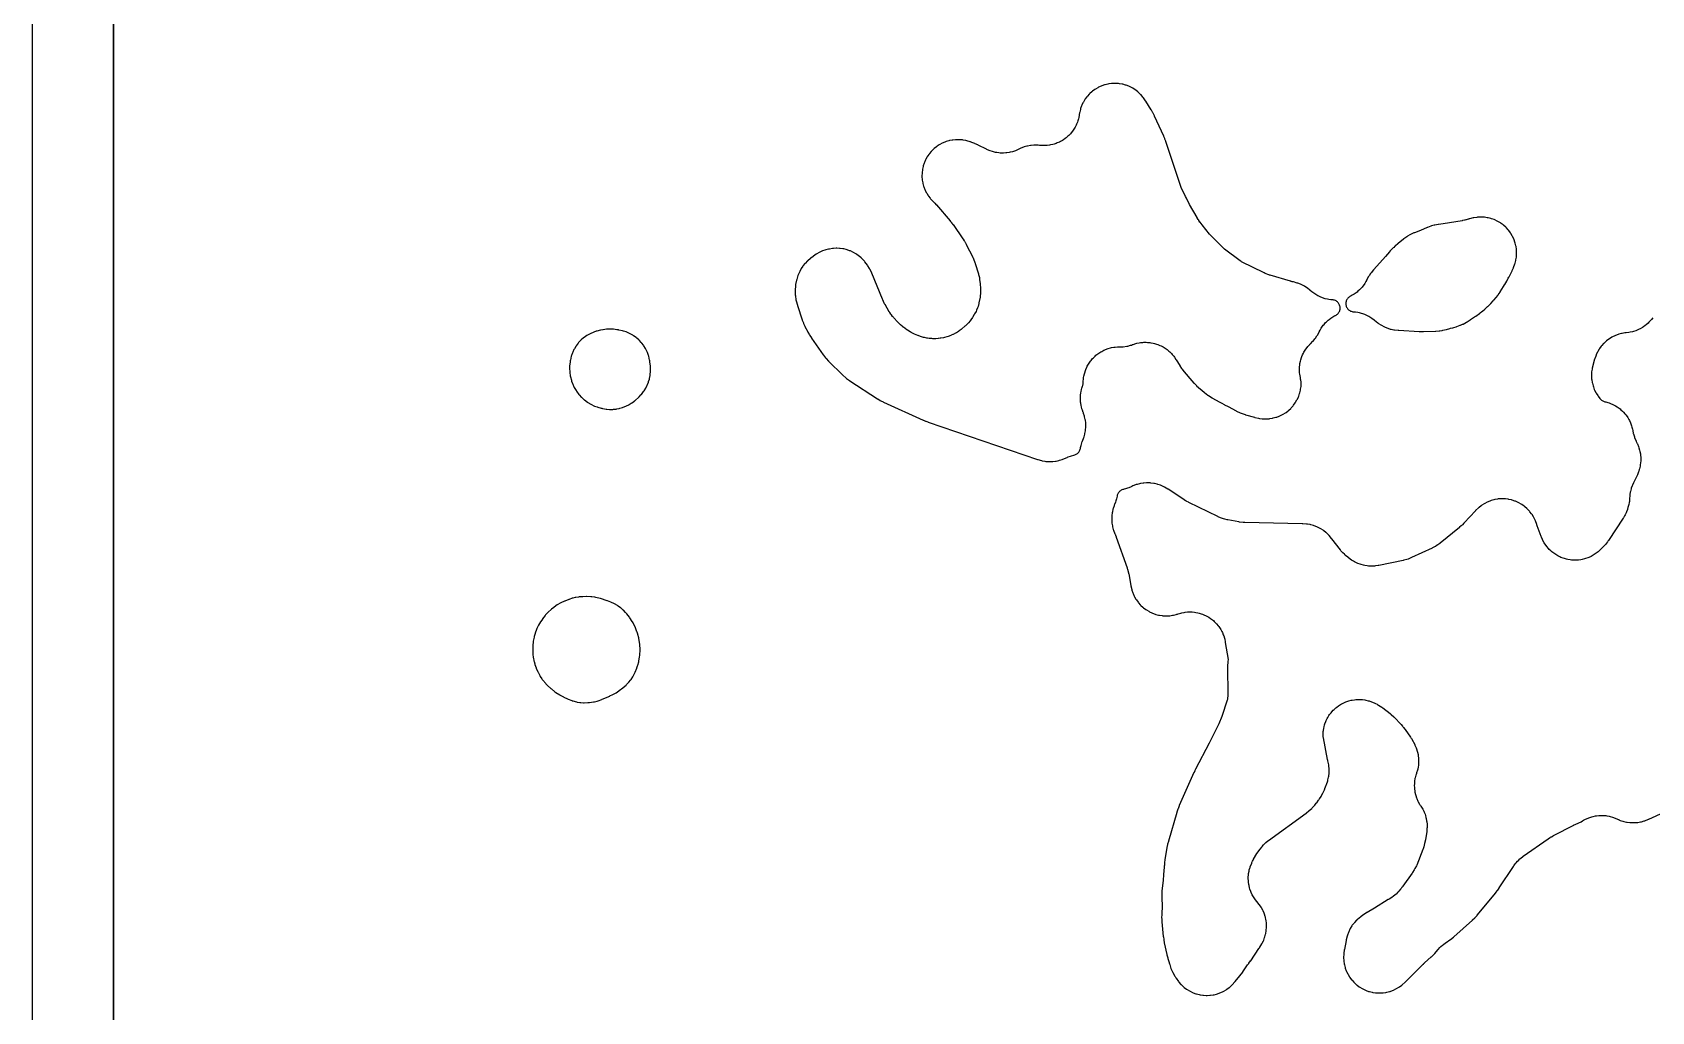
# Model space of a CAD drawing. Header units: millimetres. Extents: x 0 to 300, y 0 to 300.
# Drawn here: x -0.1 to 150, y 59.2 to 150 of the extents above; entities that cross this region are included whole.
import ezdxf

# ---------------------------------------------------------------- set-up
doc = ezdxf.new("R2010")
doc.units = ezdxf.units.MM
doc.layers.add('CUT', color=7, linetype='CONTINUOUS')

msp = doc.modelspace()

# ---------------------------------------------------------------- linework, layer by layer
at = {"layer": 'CUT'}
for points in [[(296.6235, -0.125), (3.375, -0.125), (0.6946, -0.125), (0.5967, -0.1202), (0.5191, -0.1087), (0.4431, -0.0896), (0.3692, -0.0632), (0.2983, -0.0297), (0.2311, 0.0106), (0.1681, 0.0573), (0.11, 0.11), (0.0573, 0.1681), (0.0106, 0.2311), (-0.0297, 0.2983), (-0.0632, 0.3692), (-0.0896, 0.4431), (-0.1087, 0.5191), (-0.1202, 0.5967), (-0.125, 0.6946), (-0.125, 3.375), (-0.125, 296.625)], [(150.112, 123.5472), (149.979, 123.3715), (149.905, 123.2835), (149.7549, 123.1221), (149.6725, 123.042), (149.5069, 122.8966), (149.4167, 122.8251), (149.2374, 122.6972), (149.1405, 122.6352), (148.9491, 122.5259), (148.8465, 122.474), (148.6451, 122.3846), (148.5378, 122.3433), (148.3284, 122.2746), (148.2174, 122.2444), (148.0022, 122.1972), (147.8887, 122.1782), (147.6412, 122.1496), (147.5758, 122.1438), (147.5581, 122.142), (147.5574, 122.1419), (147.5208, 122.1368), (147.275, 122.0967), (147.2027, 122.0812), (146.962, 122.0174), (146.8915, 121.9951), (146.6581, 121.9082), (146.5902, 121.879), (146.3664, 121.7699), (146.3016, 121.7343), (146.0894, 121.6039), (146.0284, 121.5622), (145.8299, 121.4119), (145.7732, 121.3644), (145.5903, 121.1955), (145.5385, 121.1427), (145.3728, 120.9568), (145.3264, 120.8993), (145.1795, 120.6982), (145.1389, 120.6364), (145.0123, 120.422), (144.9779, 120.3566), (144.8727, 120.1308), (144.8448, 120.0624), (144.729, 119.7337), (144.7176, 119.6985), (144.5851, 119.2545), (144.5751, 119.2177), (144.4896, 118.8681), (144.4752, 118.7931), (144.4396, 118.5385), (144.4328, 118.4625), (144.4228, 118.2056), (144.4237, 118.1293), (144.4395, 117.8727), (144.448, 117.7969), (144.4895, 117.5432), (144.5056, 117.4686), (144.5723, 117.2203), (144.5958, 117.1477), (144.6871, 116.9073), (144.7178, 116.8374), (144.8327, 116.6075), (144.8702, 116.541), (145.0076, 116.3237), (145.0516, 116.2614), (145.2101, 116.059), (145.2602, 116.0013), (145.2895, 115.9708), (145.3438, 115.9195), (145.4029, 115.8738), (145.4663, 115.8341), (145.5332, 115.8008), (145.603, 115.7743), (145.6752, 115.7547), (145.7452, 115.7394), (145.9487, 115.6844), (146.0534, 115.6506), (146.2507, 115.5763), (146.3517, 115.5325), (146.5409, 115.4395), (146.6372, 115.3862), (146.8166, 115.2754), (146.9073, 115.2131), (147.0751, 115.0854), (147.1594, 115.0147), (147.3141, 114.8715), (147.3912, 114.7929), (147.5314, 114.6354), (147.6005, 114.5498), (147.7248, 114.3795), (147.7854, 114.2877), (147.8928, 114.1062), (147.9442, 114.0089), (148.0335, 113.8179), (148.0753, 113.7161), (148.1458, 113.5174), (148.1776, 113.4121), (148.2287, 113.2075), (148.2501, 113.0996), (148.2648, 113.0007), (148.2792, 112.9285), (148.304, 112.8294), (148.3143, 112.7922), (148.3983, 112.5161), (148.4239, 112.4451), (148.5608, 112.1167), (148.5761, 112.0822), (148.6631, 111.8997), (148.6874, 111.8451), (148.7862, 111.6062), (148.826, 111.4937), (148.8908, 111.2744), (148.9186, 111.1583), (148.9602, 110.9335), (148.9757, 110.8151), (148.9935, 110.5871), (148.9965, 110.4678), (148.9904, 110.2392), (148.9809, 110.1203), (148.9509, 109.8936), (148.9291, 109.7762), (148.8685, 109.5249), (148.8531, 109.4672), (148.8084, 109.317), (148.7882, 109.2553), (148.6928, 108.9905), (148.6418, 108.871), (148.5169, 108.6188), (148.4865, 108.5614), (148.3401, 108.3038), (148.3085, 108.2419), (148.212, 108.0289), (148.1863, 107.9644), (148.1096, 107.7434), (148.0898, 107.6769), (148.0336, 107.4498), (148.02, 107.3817), (147.9847, 107.1505), (147.9774, 107.0814), (147.9587, 106.7687), (147.9548, 106.7211), (147.9337, 106.5152), (147.9201, 106.4206), (147.8862, 106.2407), (147.8647, 106.1476), (147.8096, 105.9481), (147.7959, 105.9023), (147.7682, 105.8164), (147.7514, 105.7678), (147.6736, 105.5591), (147.6334, 105.4644), (147.5483, 105.2868), (147.4997, 105.1961), (147.3857, 105.0047), (147.3584, 104.9612), (146.0013, 102.8996), (145.9909, 102.884), (145.9521, 102.8272), (145.916, 102.7773), (145.8059, 102.6332), (145.7504, 102.566), (145.6285, 102.4296), (145.5924, 102.391), (145.5692, 102.3674), (145.5615, 102.3595), (145.2602, 102.0581), (145.2188, 102.0187), (145.0354, 101.8528), (144.947, 101.7805), (144.771, 101.6507), (144.6758, 101.5876), (144.4876, 101.4761), (144.3866, 101.4229), (144.1883, 101.3307), (144.0825, 101.2879), (143.8759, 101.216), (143.7663, 101.1839), (143.5535, 101.1331), (143.4413, 101.1122), (143.2245, 101.0829), (143.1108, 101.0733), (142.8922, 101.0658), (142.778, 101.0677), (142.5598, 101.0821), (142.4464, 101.0954), (142.2306, 101.1316), (142.1191, 101.1561), (141.9081, 101.2137), (141.7996, 101.2492), (141.5954, 101.3277), (141.4911, 101.3739), (141.2957, 101.4724), (141.1965, 101.5288), (141.012, 101.6463), (140.9189, 101.7124), (140.7471, 101.8478), (140.6611, 101.9228), (140.5037, 102.0747), (140.4256, 102.158), (140.2842, 102.3249), (140.2148, 102.4156), (140.0908, 102.5957), (140.0308, 102.6929), (139.9255, 102.8846), (139.8756, 102.9873), (139.7787, 103.2148), (139.7577, 103.2679), (139.3973, 104.2482), (139.3918, 104.2634), (139.3669, 104.334), (139.3597, 104.3554), (139.3594, 104.3561), (139.3494, 104.3845), (139.2219, 104.7255), (139.192, 104.7946), (139.08, 105.0223), (139.0434, 105.0882), (138.9094, 105.3037), (138.8665, 105.3657), (138.7118, 105.5668), (138.663, 105.6242), (138.4891, 105.8091), (138.4348, 105.8613), (138.2435, 106.0281), (138.1844, 106.0747), (137.9775, 106.2217), (137.914, 106.2622), (137.6936, 106.388), (137.6264, 106.4221), (137.3946, 106.5254), (137.3243, 106.5526), (137.0835, 106.6325), (137.0109, 106.6527), (136.7632, 106.7083), (136.689, 106.7212), (136.4371, 106.752), (136.362, 106.7575), (136.1083, 106.7632), (136.0329, 106.7612), (135.7799, 106.7418), (135.7052, 106.7323), (135.4553, 106.688), (135.3819, 106.6712), (135.1376, 106.6023), (135.0662, 106.5783), (134.83, 106.4856), (134.7613, 106.4546), (134.5354, 106.339), (134.4701, 106.3013), (134.2568, 106.1639), (134.1955, 106.12), (133.9968, 105.9621), (133.9403, 105.9124), (133.6854, 105.6649), (133.6591, 105.638), (132.6141, 104.5175), (132.5871, 104.4895), (132.4544, 104.3567), (132.4265, 104.3296), (132.3724, 104.279), (132.3436, 104.253), (132.2022, 104.1295), (132.1725, 104.1044), (130.3953, 102.6556), (130.3578, 102.6263), (130.1927, 102.5029), (130.1143, 102.4491), (129.9597, 102.3525), (129.877, 102.3055), (129.6937, 102.2112), (129.6509, 102.1903), (127.7476, 101.3093), (127.6871, 101.2834), (127.4221, 101.1789), (127.2972, 101.1378), (127.0219, 101.0644), (126.9578, 101.0493), (124.7156, 100.5888), (124.6585, 100.5786), (124.4106, 100.5407), (124.2954, 100.529), (124.0738, 100.5179), (123.958, 100.518), (123.7364, 100.5294), (123.6212, 100.5412), (123.402, 100.5751), (123.2886, 100.5985), (123.0739, 100.6545), (122.9635, 100.6893), (122.7556, 100.7667), (122.6492, 100.8126), (122.4502, 100.9107), (122.3491, 100.9671), (122.1611, 101.0849), (122.0663, 101.1513), (121.8683, 101.3054), (121.8235, 101.3421), (121.6237, 101.5145), (121.6095, 101.527), (121.5575, 101.5735), (121.512, 101.6163), (121.3819, 101.746), (121.3217, 101.8108), (121.2008, 101.9515), (121.1669, 101.993), (121.1463, 102.0194), (121.1394, 102.0283), (120.3515, 103.0586), (120.3278, 103.0881), (120.0971, 103.3605), (120.0453, 103.4158), (119.8619, 103.593), (119.8049, 103.6429), (119.6048, 103.801), (119.5431, 103.845), (119.3283, 103.9824), (119.2625, 104.02), (119.0351, 104.1353), (118.9659, 104.1662), (118.7281, 104.2584), (118.6562, 104.2822), (118.4104, 104.3502), (118.3365, 104.3667), (118.0852, 104.41), (118.01, 104.4191), (117.6539, 104.4443), (117.6161, 104.4461), (112.3, 104.5571), (112.2794, 104.5577), (112.2137, 104.5602), (112.125, 104.5672), (111.7958, 104.6059), (111.7261, 104.6163), (110.6984, 104.8022), (110.6466, 104.8128), (110.4237, 104.8639), (110.322, 104.8922), (110.1299, 104.9554), (110.0312, 104.993), (109.8215, 105.0843), (109.7736, 105.1065), (107.0951, 106.4232), (107.064, 106.4391), (106.9148, 106.5182), (106.8842, 106.5351), (106.8262, 106.5681), (106.7961, 106.5859), (106.6521, 106.674), (106.6226, 106.6927), (105.1656, 107.6462), (105.1338, 107.6659), (104.8291, 107.8445), (104.7627, 107.8792), (104.5336, 107.9847), (104.4641, 108.0126), (104.2257, 108.0951), (104.1538, 108.1161), (103.9084, 108.1747), (103.8348, 108.1885), (103.5848, 108.2226), (103.5102, 108.2291), (103.2581, 108.2385), (103.1832, 108.2376), (102.9314, 108.2222), (102.857, 108.2139), (102.6079, 108.1737), (102.5346, 108.1582), (102.2907, 108.0937), (102.2194, 108.071), (101.983, 107.9828), (101.9142, 107.9532), (101.8036, 107.899), (101.7518, 107.8752), (101.525, 107.7778), (101.4181, 107.7381), (101.2099, 107.6724), (101.0997, 107.6436), (101.0371, 107.6306), (100.9641, 107.6116), (100.8935, 107.5854), (100.8257, 107.5524), (100.7616, 107.5128), (100.7017, 107.4671), (100.6466, 107.4156), (100.5969, 107.359), (100.553, 107.2977), (100.5154, 107.2324), (100.4845, 107.1636), (100.4605, 107.0922), (100.4438, 107.0187), (100.4197, 106.8821), (100.3942, 106.7709), (100.3349, 106.5605), (100.2985, 106.4524), (100.208, 106.2224), (100.182, 106.1611), (100.1824, 106.161), (100.1593, 106.1024), (100.0784, 105.8634), (100.0579, 105.7914), (100.0009, 105.5456), (99.9876, 105.4719), (99.955, 105.2218), (99.9491, 105.1471), (99.9413, 104.895), (99.9427, 104.8201), (99.9598, 104.5684), (99.9686, 104.494), (100.0104, 104.2452), (100.0264, 104.172), (100.0925, 103.9286), (100.1156, 103.8573), (100.2457, 103.5157), (100.2555, 103.4912), (100.2884, 103.413), (100.3011, 103.3816), (100.3597, 103.2297), (100.3714, 103.1981), (101.3743, 100.3537), (101.3792, 100.3397), (101.3912, 100.3041), (101.415, 100.2241), (101.4962, 99.9098), (101.5129, 99.8347), (101.5145, 99.8259), (101.5161, 99.8172), (101.71, 98.7363), (101.7175, 98.6995), (101.7973, 98.3538), (101.8179, 98.2815), (101.899, 98.0414), (101.9266, 97.9714), (102.0311, 97.7405), (102.0655, 97.6736), (102.1923, 97.4542), (102.2331, 97.391), (102.381, 97.1852), (102.4279, 97.1264), (102.5954, 96.9362), (102.6478, 96.8823), (102.8333, 96.7096), (102.8909, 96.6611), (103.0925, 96.5077), (103.1546, 96.4651), (103.3704, 96.3323), (103.4363, 96.2961), (103.6642, 96.1853), (103.7334, 96.1558), (103.9712, 96.0681), (104.043, 96.0455), (104.2882, 95.9817), (104.3619, 95.9664), (104.6122, 95.9272), (104.6871, 95.9192), (104.9401, 95.9049), (105.0153, 95.9044), (105.2685, 95.9152), (105.3434, 95.9221), (105.5943, 95.9579), (105.6681, 95.9722), (105.9143, 96.0326), (105.9864, 96.0541), (106.0549, 96.0784), (106.1077, 96.0956), (106.3377, 96.1645), (106.4454, 96.1911), (106.6538, 96.232), (106.7635, 96.248), (106.9749, 96.2685), (107.0857, 96.2738), (107.2981, 96.2736), (107.4088, 96.2681), (107.6202, 96.2473), (107.7299, 96.2311), (107.9383, 96.1898), (108.0459, 96.163), (108.2492, 96.1017), (108.3537, 96.0646), (108.5502, 95.9838), (108.6505, 95.9367), (108.8382, 95.8372), (108.9335, 95.7806), (109.1107, 95.6633), (109.2, 95.5977), (109.3649, 95.4638), (109.4475, 95.3898), (109.5986, 95.2405), (109.6736, 95.1589), (109.8095, 94.9956), (109.8762, 94.907), (109.9956, 94.7313), (110.0533, 94.6367), (110.1551, 94.4503), (110.2034, 94.3505), (110.2866, 94.155), (110.325, 94.051), (110.3887, 93.8484), (110.4168, 93.7411), (110.4663, 93.5061), (110.4764, 93.4516), (110.7294, 91.8735), (110.7035, 91.6825), (110.6972, 91.6091), (110.6841, 91.262), (110.6836, 91.2251), (110.7122, 88.5485), (110.6722, 88.2034), (110.6651, 88.1524), (110.6573, 88.1041), (110.1545, 86.5908), (109.8787, 85.9127), (108.9875, 84.0983), (107.7237, 81.7096), (107.7177, 81.6982), (107.6462, 81.5573), (107.6343, 81.5327), (107.5735, 81.4015), (107.568, 81.3893), (106.2099, 78.3164), (106.2002, 78.2933), (106.0943, 78.0307), (106.0771, 77.9837), (105.9888, 77.7147), (105.9814, 77.6908), (105.2007, 75.0189), (105.1946, 74.9966), (105.1288, 74.7433), (105.1186, 74.6982), (105.0684, 74.4413), (105.0643, 74.4185), (104.8815, 73.3026), (104.8783, 73.2818), (104.8465, 73.0467), (104.842, 73.005), (104.8231, 72.7685), (104.8217, 72.7475), (104.8154, 72.6251), (104.8116, 72.604), (104.8076, 72.579), (104.7668, 72.2962), (104.7612, 72.246), (104.7393, 71.9611), (104.7378, 71.9359), (104.7138, 71.3851), (104.6023, 70.4266), (104.5994, 70.3959), (104.5775, 70.1063), (104.5754, 70.0448), (104.5771, 69.7544), (104.5779, 69.7236), (104.6107, 69.0147), (104.577, 68.2399), (104.5763, 68.2131), (104.5738, 67.9108), (104.5752, 67.8573), (104.594, 67.5555), (104.5961, 67.5289), (104.728, 66.1786), (104.7305, 66.1561), (104.7628, 65.9032), (104.7698, 65.8587), (104.8171, 65.6082), (104.8216, 65.5861), (105.0577, 64.5101), (105.0649, 64.4802), (105.1385, 64.1996), (105.1565, 64.1408), (105.2525, 63.8671), (105.2536, 63.8642), (105.312, 63.6334), (105.3229, 63.5945), (105.4359, 63.2303), (105.4639, 63.1544), (105.5718, 62.9043), (105.6077, 62.8318), (105.7951, 62.4998), (105.8159, 62.4651), (105.893, 62.344), (105.9151, 62.3112), (106.1313, 62.0078), (106.1805, 61.9458), (106.3566, 61.7463), (106.4119, 61.6898), (106.6123, 61.5055), (106.6713, 61.4564), (106.869, 61.3084), (106.9309, 61.2666), (107.1459, 61.1365), (107.2116, 61.101), (107.4385, 60.9926), (107.5074, 60.9637), (107.7438, 60.878), (107.8152, 60.856), (108.0589, 60.794), (108.1321, 60.7791), (108.3807, 60.7412), (108.455, 60.7336), (108.7061, 60.7204), (108.7808, 60.7201), (109.032, 60.7315), (109.1064, 60.7385), (109.3553, 60.7746), (109.4286, 60.7889), (109.6727, 60.8491), (109.7443, 60.8706), (109.9813, 60.9545), (110.0504, 60.9828), (110.2781, 61.0896), (110.3441, 61.1246), (110.5602, 61.2532), (110.6224, 61.2945), (110.8249, 61.4437), (110.8827, 61.4909), (111.0696, 61.6593), (111.1225, 61.7119), (111.3596, 61.972), (111.3841, 62.0002), (111.8242, 62.5335), (111.8348, 62.5466), (111.953, 62.6965), (111.9733, 62.7234), (112.0848, 62.8784), (112.0945, 62.8922), (112.5445, 63.5484), (112.6438, 63.6711), (112.6711, 63.707), (112.8197, 63.9146), (112.8325, 63.9331), (113.5864, 65.0558), (113.607, 65.0882), (113.6525, 65.164), (113.6604, 65.1755), (113.6803, 65.2061), (113.8609, 65.4984), (113.8961, 65.5622), (114.0045, 65.7825), (114.0335, 65.8493), (114.1203, 66.079), (114.1428, 66.1483), (114.2072, 66.3852), (114.2229, 66.4564), (114.2643, 66.6983), (114.2732, 66.7707), (114.2912, 67.0155), (114.2931, 67.0884), (114.2876, 67.3338), (114.2825, 67.4065), (114.2535, 67.6503), (114.2414, 67.7222), (114.1892, 67.9621), (114.1704, 68.0324), (114.0954, 68.2662), (114.0699, 68.3345), (113.9729, 68.56), (113.941, 68.6255), (113.8228, 68.8407), (113.7847, 68.9029), (113.6466, 69.1058), (113.6027, 69.164), (113.3907, 69.4188), (113.3548, 69.4643), (113.2044, 69.665), (113.1398, 69.7611), (113.0254, 69.9513), (112.9709, 70.0534), (112.8764, 70.2542), (112.8325, 70.3613), (112.7589, 70.5706), (112.7261, 70.6817), (112.6742, 70.8974), (112.6528, 71.0112), (112.623, 71.231), (112.6133, 71.3464), (112.6059, 71.5682), (112.608, 71.6839), (112.6232, 71.9053), (112.6369, 72.0203), (112.6745, 72.2389), (112.6999, 72.3519), (112.7486, 72.5267), (112.7676, 72.5837), (112.7853, 72.633), (112.9208, 72.9844), (112.9476, 73.0479), (112.9991, 73.1606), (113.0516, 73.262), (113.0785, 73.311), (113.0961, 73.3412), (113.102, 73.3512), (113.4082, 73.8653), (113.6963, 74.2775), (113.8477, 74.4766), (113.8808, 74.5181), (114.0284, 74.6946), (114.1002, 74.7728), (114.2296, 74.901), (114.4198, 75.0542), (114.4658, 75.0893), (117.9677, 77.628), (117.9887, 77.6438), (118.2234, 77.8266), (118.2638, 77.8604), (118.4847, 78.0586), (118.5264, 78.099), (118.7333, 78.3153), (118.7753, 78.3631), (118.91, 78.5298), (118.9479, 78.581), (119.1162, 78.8292), (119.1335, 78.8559), (119.174, 78.9215), (119.202, 78.9574), (119.3536, 79.1739), (119.3953, 79.2404), (119.5237, 79.4714), (119.5583, 79.5419), (119.6623, 79.7849), (119.6894, 79.8585), (119.701, 79.8961), (119.8341, 80.2272), (119.8481, 80.2648), (119.9704, 80.6225), (119.9923, 80.6996), (120.0523, 80.9629), (120.066, 81.0419), (120.0978, 81.31), (120.1031, 81.3901), (120.1066, 81.66), (120.1034, 81.7402), (120.0783, 82.009), (120.0667, 82.0884), (119.9923, 82.4589), (119.9833, 82.498), (119.9563, 82.6033), (119.567, 84.602), (119.5583, 84.6528), (119.5362, 84.8019), (119.5347, 84.8671), (119.5376, 84.9764), (119.5531, 85.1853), (119.5664, 85.2938), (119.6018, 85.5002), (119.6254, 85.607), (119.6805, 85.809), (119.7142, 85.913), (119.7883, 86.1089), (119.8319, 86.2092), (119.9245, 86.3971), (119.9774, 86.4927), (120.0876, 86.6709), (120.1495, 86.761), (120.2762, 86.9278), (120.3464, 87.0115), (120.4885, 87.1654), (120.5664, 87.2421), (120.7226, 87.3817), (120.8075, 87.4505), (120.9764, 87.5745), (121.0675, 87.6349), (121.2474, 87.7421), (121.3439, 87.7934), (121.5333, 87.8829), (121.6343, 87.9248), (121.8313, 87.9958), (121.9359, 88.0278), (122.1388, 88.0795), (122.2459, 88.1014), (122.4529, 88.1334), (122.5616, 88.145), (122.7707, 88.157), (122.8801, 88.1581), (123.0894, 88.1501), (123.1983, 88.1406), (123.4058, 88.1126), (123.5133, 88.0928), (123.7173, 88.045), (123.8224, 88.015), (124.0208, 87.9478), (124.1226, 87.9079), (124.3386, 87.8109), (124.3879, 87.7873), (124.5429, 87.7085), (124.5579, 87.7007), (124.5957, 87.6808), (124.6779, 87.633), (124.9894, 87.4341), (125.0613, 87.3841), (125.0694, 87.378), (125.0774, 87.372), (125.7592, 86.8492), (125.7709, 86.8401), (125.8003, 86.817), (125.8639, 86.7631), (126.103, 86.5446), (126.1579, 86.491), (126.164, 86.4846), (126.1701, 86.4782), (126.7428, 85.8702), (126.77, 85.8402), (126.8991, 85.6931), (126.9253, 85.6621), (126.9741, 85.6023), (126.9991, 85.5705), (127.1174, 85.4145), (127.1413, 85.3818), (127.6394, 84.6743), (127.6506, 84.6581), (127.6857, 84.6064), (127.7304, 84.5349), (127.8872, 84.2625), (127.9188, 84.2036), (128.0362, 83.9688), (128.0607, 83.9166), (128.161, 83.6876), (128.2018, 83.5797), (128.2696, 83.3693), (128.2994, 83.2579), (128.3455, 83.0417), (128.3639, 82.9278), (128.388, 82.708), (128.3947, 82.5929), (128.3964, 82.3718), (128.3915, 82.2566), (128.3709, 82.0365), (128.3543, 81.9223), (128.3115, 81.7054), (128.2835, 81.5935), (128.2106, 81.3544), (128.1924, 81.2997), (128.1573, 81.2024), (128.136, 81.1333), (128.0754, 80.8974), (128.0607, 80.8266), (128.0228, 80.586), (128.015, 80.5142), (128.0001, 80.2711), (127.9991, 80.1988), (128.0074, 79.9553), (128.0133, 79.8833), (128.0447, 79.6418), (128.0574, 79.5706), (128.1116, 79.3331), (128.131, 79.2635), (128.2075, 79.0322), (128.2335, 78.9648), (128.3316, 78.7418), (128.3638, 78.6771), (128.4827, 78.4646), (128.521, 78.4032), (128.5778, 78.3211), (128.6071, 78.2765), (128.7296, 78.0803), (128.7819, 77.9871), (128.8735, 77.8042), (128.9168, 77.7066), (128.9909, 77.516), (129.0249, 77.4147), (129.0809, 77.218), (129.1052, 77.114), (129.1425, 76.9129), (129.157, 76.8071), (129.1754, 76.6033), (129.1799, 76.4967), (129.1791, 76.2921), (129.1736, 76.1855), (129.1511, 75.9552), (129.1446, 75.9022), (129.0323, 75.1311), (128.9487, 74.8074), (128.9047, 74.637), (128.8667, 74.4902), (128.8175, 74.2996), (128.8015, 74.2564), (128.2182, 72.8097), (128.1904, 72.7464), (128.0618, 72.4759), (127.9949, 72.3549), (127.8345, 72.102), (127.7957, 72.0447), (126.9291, 70.8463), (126.9187, 70.8321), (126.8689, 70.7654), (126.8523, 70.7437), (126.8323, 70.7183), (126.8135, 70.6933), (126.7696, 70.6324), (126.7325, 70.5836), (126.5656, 70.3766), (126.4836, 70.2853), (126.3172, 70.1191), (126.2259, 70.0372), (126.0426, 69.8899), (125.9429, 69.8182), (125.719, 69.6749), (125.6664, 69.6432), (125.6133, 69.6131), (125.5894, 69.599), (124.3119, 68.8124), (123.6168, 68.4153), (123.5848, 68.396), (123.2877, 68.2063), (123.2267, 68.163), (123.0288, 68.0073), (123.0053, 67.9868), (122.9663, 67.9599), (122.9039, 67.9118), (122.7023, 67.7392), (122.6452, 67.6849), (122.4626, 67.4924), (122.4114, 67.4325), (122.2497, 67.222), (122.205, 67.1571), (122.066, 66.9311), (122.0282, 66.8619), (121.9134, 66.6227), (121.883, 66.55), (121.7935, 66.3002), (121.7708, 66.2247), (121.6824, 65.8639), (121.674, 65.8254), (121.5138, 64.9851), (121.5078, 64.9485), (121.4591, 64.6019), (121.4524, 64.5279), (121.4419, 64.2781), (121.4424, 64.2039), (121.4564, 63.9542), (121.4642, 63.8803), (121.5025, 63.6332), (121.5174, 63.5605), (121.5796, 63.3183), (121.6015, 63.2474), (121.6871, 63.0124), (121.7158, 62.9439), (121.8239, 62.7184), (121.8592, 62.6531), (121.9887, 62.4392), (122.0303, 62.3776), (122.18, 62.1774), (122.2274, 62.1202), (122.396, 61.9355), (122.4487, 61.8832), (122.6345, 61.7158), (122.692, 61.6689), (122.8933, 61.5205), (122.9551, 61.4794), (123.1699, 61.3513), (123.2354, 61.3165), (123.4617, 61.21), (123.5303, 61.1817), (123.7659, 61.0977), (123.837, 61.0763), (124.0796, 61.0157), (124.1524, 61.0013), (124.3998, 60.9647), (124.4737, 60.9575), (124.7235, 60.9452), (124.7977, 60.9452), (125.0475, 60.9573), (125.1214, 60.9646), (125.3688, 61.001), (125.4416, 61.0154), (125.6843, 61.0759), (125.7554, 61.0973), (125.991, 61.1811), (126.0596, 61.2094), (126.2859, 61.3158), (126.3515, 61.3507), (126.5663, 61.4786), (126.6282, 61.5197), (126.8295, 61.668), (126.887, 61.7149), (127.1472, 61.949), (127.1742, 61.9745), (128.7892, 63.5771), (128.7989, 63.5867), (128.846, 63.6323), (128.8559, 63.6417), (128.8759, 63.6607), (128.8874, 63.6714), (128.943, 63.7226), (128.9546, 63.7331), (129.5699, 64.2841), (129.5974, 64.3099), (129.85, 64.5598), (129.9009, 64.6154), (130.1676, 64.9373), (130.2047, 64.98), (130.3702, 65.1607), (130.4506, 65.2402), (130.6121, 65.3848), (130.7, 65.456), (130.8979, 65.6005), (130.9444, 65.6327), (131.2964, 65.864), (131.3573, 65.9084), (131.6333, 66.1319), (131.662, 66.1563), (133.3831, 67.6965), (133.4038, 67.7157), (133.5962, 67.9013), (133.6355, 67.9421), (133.8136, 68.1415), (133.8321, 68.163), (135.5476, 70.2348), (135.5608, 70.2511), (135.7065, 70.4372), (135.7313, 70.4708), (135.8666, 70.6647), (135.8783, 70.682), (137.1944, 72.684), (137.2251, 72.7284), (137.3627, 72.9175), (137.4302, 73.0017), (137.5672, 73.1566), (137.6424, 73.234), (137.7934, 73.3754), (137.8756, 73.4453), (138.0606, 73.5883), (138.1041, 73.6202), (140.4212, 75.2408), (140.4515, 75.2612), (140.5992, 75.3577), (140.6301, 75.3771), (140.6897, 75.4133), (140.7212, 75.4318), (140.8748, 75.5186), (140.9069, 75.536), (142.7772, 76.5149), (142.7917, 76.5224), (142.8286, 76.541), (142.9124, 76.5792), (143.2436, 76.7142), (143.3067, 76.7372), (143.3906, 76.7737), (143.4696, 76.82), (143.5915, 76.9018), (143.6858, 76.9587), (143.8715, 77.0587), (143.9708, 77.1062), (144.1653, 77.1879), (144.2687, 77.2256), (144.4702, 77.2881), (144.5767, 77.3156), (144.7833, 77.3585), (144.892, 77.3756), (145.1018, 77.3983), (145.2117, 77.4048), (145.4226, 77.4071), (145.5326, 77.4031), (145.7428, 77.385), (145.8519, 77.3704), (146.0593, 77.3322), (146.1665, 77.307), (146.3693, 77.249), (146.4736, 77.2136), (146.6802, 77.1322), (146.7817, 77.0863), (146.8213, 77.0661), (146.8916, 77.0345), (146.9408, 77.0153), (146.9954, 76.9923), (147.0256, 76.9787), (147.0961, 76.9511), (147.338, 76.8698), (147.411, 76.8493), (147.6598, 76.7926), (147.7344, 76.7795), (147.9876, 76.7478), (148.0632, 76.7421), (148.3183, 76.7358), (148.394, 76.7377), (148.6485, 76.7568), (148.7237, 76.7663), (148.975, 76.8106), (149.0488, 76.8275), (149.2945, 76.8966), (149.3663, 76.9208), (149.6987, 77.0513), (149.7337, 77.066), (151.1517, 77.7061)]]:
    msp.add_lwpolyline(points, dxfattribs=at)
for points in [[(7.3812, 289.2937), (7.3812, 10.7062)], [(71.2458, 123.3529), (71.2556, 123.3252), (71.3529, 123.066), (71.3756, 123.0118), (71.4926, 122.7609), (71.5055, 122.7345), (71.7645, 122.2307), (71.7766, 122.2082), (71.9172, 121.956), (71.9435, 121.9123), (72.1007, 121.6701), (72.115, 121.6489), (73.1917, 120.1064), (73.2124, 120.0781), (73.414, 119.8159), (73.4593, 119.7623), (73.6842, 119.5199), (73.7086, 119.4947), (74.9833, 118.2418), (75.0112, 118.2157), (75.2808, 117.9761), (75.3405, 117.9283), (75.6328, 117.7171), (75.6643, 117.6954), (78.2221, 116.0364), (78.2462, 116.0213), (78.4763, 115.884), (78.5262, 115.8567), (78.7659, 115.737), (78.7915, 115.7248), (82.4626, 114.0595), (82.4793, 114.0521), (82.6701, 113.9711), (82.7042, 113.9576), (82.8986, 113.8858), (82.9159, 113.8797), (93.0516, 110.4148), (93.0873, 110.4036), (93.4261, 110.306), (93.499, 110.2889), (93.7467, 110.2434), (93.8209, 110.2335), (94.072, 110.2126), (94.1467, 110.21), (94.3986, 110.2139), (94.4732, 110.2187), (94.7236, 110.2472), (94.7974, 110.2594), (95.0437, 110.3124), (95.1159, 110.3317), (95.3558, 110.4087), (95.4258, 110.435), (95.8099, 110.6015), (95.8394, 110.6125), (95.895, 110.6363), (96.1095, 110.7164), (96.2183, 110.7509), (96.4296, 110.8065), (96.4462, 110.8099), (96.519, 110.829), (96.5896, 110.8553), (96.6573, 110.8884), (96.7213, 110.928), (96.7811, 110.9737), (96.8361, 111.0252), (96.8857, 111.0819), (96.9295, 111.1431), (96.967, 111.2085), (96.9978, 111.2772), (97.0217, 111.3486), (97.0384, 111.422), (97.0529, 111.504), (97.1014, 111.7169), (97.1323, 111.8266), (97.2109, 112.0606), (97.2304, 112.1142), (97.3557, 112.4333), (97.3796, 112.5042), (97.4482, 112.7466), (97.465, 112.8195), (97.5094, 113.0675), (97.519, 113.1417), (97.5388, 113.3928), (97.541, 113.4676), (97.5361, 113.7195), (97.531, 113.7941), (97.5013, 114.0443), (97.4888, 114.118), (97.4347, 114.3641), (97.4151, 114.4362), (97.337, 114.6758), (97.3246, 114.7111), (97.3137, 114.7395), (97.3068, 114.757), (97.3055, 114.7603), (97.2195, 114.9855), (97.185, 115.0912), (97.1287, 115.2969), (97.1047, 115.4055), (97.0688, 115.6156), (97.0554, 115.7261), (97.0401, 115.9387), (97.0376, 116.05), (97.0432, 116.2631), (97.0515, 116.374), (97.0778, 116.5856), (97.0969, 116.6952), (97.1437, 116.9032), (97.1734, 117.0104), (97.2403, 117.2128), (97.2545, 117.2498), (97.2756, 117.3124), (97.2911, 117.3766), (97.301, 117.4419), (97.3052, 117.5078), (97.309, 117.6967), (97.3167, 117.8081), (97.3419, 118.0205), (97.3605, 118.1307), (97.4064, 118.3396), (97.4356, 118.4474), (97.5017, 118.6509), (97.5414, 118.7553), (97.6271, 118.9513), (97.6768, 119.0513), (97.7812, 119.238), (97.8405, 119.3327), (97.9627, 119.5083), (98.0309, 119.5967), (98.1698, 119.7595), (98.2463, 119.8408), (98.4004, 119.9892), (98.4845, 120.0626), (98.6524, 120.1953), (98.7433, 120.2601), (98.9234, 120.3757), (99.0202, 120.4313), (99.2107, 120.5287), (99.3125, 120.5746), (99.5116, 120.6529), (99.6174, 120.6886), (99.8233, 120.747), (99.932, 120.7722), (100.1426, 120.8102), (100.2533, 120.8247), (100.4675, 120.8419), (100.5773, 120.8455), (100.7697, 120.8425), (100.8431, 120.8448), (100.9689, 120.855), (101.0128, 120.8599), (101.3438, 120.9062), (101.424, 120.9218), (101.6906, 120.9889), (101.7686, 121.0131), (101.8834, 121.0555), (101.9366, 121.0737), (102.1691, 121.1468), (102.2779, 121.1752), (102.4889, 121.2193), (102.6, 121.2368), (102.8143, 121.2598), (102.9266, 121.2663), (103.1421, 121.2682), (103.2545, 121.2636), (103.4691, 121.2441), (103.5805, 121.2285), (103.7922, 121.188), (103.9015, 121.1614), (104.1082, 121.1002), (104.2143, 121.063), (104.4139, 120.9818), (104.5159, 120.9343), (104.7066, 120.8338), (104.8033, 120.7765), (104.9832, 120.6577), (105.0738, 120.5911), (105.241, 120.4551), (105.3247, 120.38), (105.4777, 120.2282), (105.5536, 120.1451), (105.6909, 119.979), (105.7582, 119.8888), (105.8941, 119.6866), (105.9244, 119.6392), (106.2476, 119.103), (106.2643, 119.0766), (106.4266, 118.8309), (106.4631, 118.7803), (106.6449, 118.5487), (106.6647, 118.5246), (107.3671, 117.7023), (107.3857, 117.6813), (107.5649, 117.4866), (107.6044, 117.4467), (107.7974, 117.2658), (107.8182, 117.247), (108.5164, 116.6393), (108.5484, 116.6129), (108.8569, 116.3727), (108.925, 116.3254), (109.2577, 116.1202), (109.2936, 116.0994), (109.9133, 115.7627), (110.0906, 115.6493), (110.1395, 115.6205), (110.3753, 115.4935), (110.4006, 115.4805), (110.7323, 115.3175), (111.4689, 114.9171), (111.5063, 114.8981), (111.8638, 114.7287), (111.9415, 114.697), (112.3154, 114.568), (112.3554, 114.5554), (113.1875, 114.3189), (113.2234, 114.3097), (113.5643, 114.2306), (113.6373, 114.2173), (113.8852, 114.1848), (113.9591, 114.1788), (114.209, 114.1706), (114.2832, 114.1718), (114.5327, 114.188), (114.6064, 114.1965), (114.8531, 114.237), (114.9256, 114.2525), (115.1672, 114.3169), (115.2379, 114.3395), (115.472, 114.4271), (115.5402, 114.4565), (115.7647, 114.5665), (115.8296, 114.6024), (116.0423, 114.7338), (116.1035, 114.7758), (116.3023, 114.9273), (116.3591, 114.9751), (116.5422, 115.1453), (116.594, 115.1985), (116.7597, 115.3857), (116.8061, 115.4436), (116.9527, 115.6461), (116.9932, 115.7083), (117.1194, 115.9241), (117.1536, 115.9899), (117.2581, 116.217), (117.2858, 116.2859), (117.3677, 116.5221), (117.3885, 116.5933), (117.4469, 116.8364), (117.4607, 116.9093), (117.4952, 117.1569), (117.5018, 117.2308), (117.5119, 117.4806), (117.5113, 117.5549), (117.511, 117.5601), (117.5043, 117.626), (117.4919, 117.6911), (117.4739, 117.7549), (117.4666, 117.7768), (117.4571, 117.8114), (117.4505, 117.9049), (117.4419, 117.9776), (117.4051, 118.1976), (117.3969, 118.2554), (117.368, 118.5067), (117.3606, 118.6232), (117.3579, 118.8469), (117.3624, 118.9635), (117.3826, 119.1863), (117.3991, 119.3019), (117.4419, 119.5214), (117.4701, 119.6347), (117.5369, 119.8544), (117.5756, 119.9619), (117.6398, 120.1157), (117.7125, 120.2652), (117.7653, 120.3616), (117.8751, 120.5412), (117.9369, 120.632), (118.0636, 120.8002), (118.1338, 120.8847), (118.2829, 121.0474), (118.3239, 121.0898), (118.3589, 121.1242), (118.3741, 121.1396), (118.3957, 121.1621), (118.5673, 121.3321), (118.6184, 121.388), (118.7809, 121.5848), (118.8261, 121.6455), (118.9682, 121.8574), (119.0072, 121.9224), (119.2009, 122.2847), (119.2059, 122.2944), (119.2107, 122.3023), (119.2601, 122.3951), (119.3704, 122.5795), (119.4326, 122.6728), (119.5604, 122.8455), (119.6315, 122.9322), (119.7757, 123.0915), (119.855, 123.1708), (120.0141, 123.3152), (120.1008, 123.3863), (120.2734, 123.5143), (120.3666, 123.5766), (120.5509, 123.6871), (120.6499, 123.7399), (120.6864, 123.7572), (120.7525, 123.7925), (120.8148, 123.8342), (120.8727, 123.8817), (120.9257, 123.9348), (120.9731, 123.9929), (121.0146, 124.0553), (121.0498, 124.1215), (121.0782, 124.1908), (121.0997, 124.2626), (121.114, 124.3362), (121.121, 124.4108), (121.1206, 124.4858), (121.1128, 124.5604), (121.0978, 124.6338), (121.0755, 124.7054), (121.0463, 124.7744), (121.0105, 124.8402), (120.9683, 124.9022), (120.9203, 124.9597), (120.8668, 125.0123), (120.8084, 125.0592), (120.7456, 125.1003), (120.6791, 125.1349), (120.6096, 125.1628), (120.5376, 125.1837), (120.4639, 125.1974), (120.3892, 125.2038), (120.3812, 125.2041), (120.2708, 125.2135), (120.0605, 125.2417), (119.9515, 125.2618), (119.7449, 125.3103), (119.6384, 125.3408), (119.4374, 125.4092), (119.3344, 125.4499), (119.1411, 125.5375), (119.0425, 125.588), (118.8585, 125.6939), (118.7653, 125.7537), (118.5925, 125.877), (118.5056, 125.9456), (118.3534, 126.0782), (118.3235, 126.103), (118.0904, 126.286), (118.0286, 126.3298), (117.8132, 126.4666), (117.7473, 126.504), (117.5194, 126.6187), (117.4501, 126.6493), (117.2119, 126.7407), (117.1399, 126.7643), (116.7905, 126.8598), (116.7626, 126.8669), (116.7072, 126.8798), (116.6962, 126.8824), (116.6808, 126.8863), (116.6084, 126.9052), (116.5851, 126.9116), (116.5441, 126.9232), (116.5344, 126.926), (114.6377, 127.4826), (114.6221, 127.4873), (114.5828, 127.4994), (114.4965, 127.53), (114.166, 127.662), (114.0889, 127.6962), (114.0801, 127.7005), (114.0714, 127.7047), (111.9881, 128.7437), (111.9749, 128.7504), (111.9417, 128.7674), (111.8693, 128.8081), (111.8603, 128.8136), (110.4032, 129.9113), (109.052, 131.2579), (109.023, 131.2879), (109.0158, 131.2956), (108.3269, 132.1508), (108.148, 132.3908), (108.1283, 132.4181), (108.0349, 132.5513), (108.016, 132.5791), (107.9807, 132.6328), (107.9626, 132.6612), (107.8772, 132.7997), (107.86, 132.8286), (107.1675, 134.0306), (106.8731, 134.623), (106.793, 134.784), (106.708, 134.9551), (106.4202, 135.5341), (104.9518, 139.891), (104.9454, 139.9091), (104.8711, 140.1126), (104.857, 140.1483), (104.7725, 140.3478), (104.7648, 140.3654), (103.9178, 142.232), (103.9073, 142.2541), (103.7846, 142.503), (103.7614, 142.5463), (103.6229, 142.7867), (103.6103, 142.8078), (103.1079, 143.6178), (103.0871, 143.6495), (102.8836, 143.9437), (102.8373, 144.0039), (102.6717, 144.1985), (102.6197, 144.2538), (102.4355, 144.431), (102.3783, 144.4808), (102.1774, 144.6387), (102.1154, 144.6825), (101.8998, 144.8196), (101.8338, 144.857), (101.6055, 144.9719), (101.5361, 145.0026), (101.2975, 145.0942), (101.2254, 145.1178), (100.9789, 145.1851), (100.9048, 145.2014), (100.6528, 145.2438), (100.5774, 145.2527), (100.3224, 145.2697), (100.2465, 145.271), (99.9911, 145.2626), (99.9155, 145.2563), (99.6622, 145.2224), (99.5876, 145.2086), (99.3389, 145.1496), (99.2661, 145.1285), (99.0245, 145.045), (98.9541, 145.0167), (98.7221, 144.9095), (98.6549, 144.8743), (98.4347, 144.7446), (98.3714, 144.7029), (98.1652, 144.5518), (98.1063, 144.504), (97.9163, 144.3332), (97.8624, 144.2797), (97.6903, 144.0907), (97.6421, 144.0322), (97.4897, 143.827), (97.4476, 143.7639), (97.3164, 143.5446), (97.2808, 143.4776), (97.1721, 143.2463), (97.1433, 143.1761), (97.0583, 142.9351), (97.0366, 142.8624), (96.976, 142.6141), (96.9618, 142.5396), (96.9408, 142.3906), (96.9319, 142.3364), (96.8874, 142.1023), (96.8617, 141.9954), (96.8026, 141.7931), (96.7667, 141.6891), (96.6883, 141.4935), (96.6426, 141.3935), (96.5458, 141.2063), (96.4906, 141.1112), (96.3762, 140.9342), (96.3121, 140.8449), (96.1812, 140.6798), (96.1088, 140.597), (95.9625, 140.4452), (95.8825, 140.3698), (95.7223, 140.2329), (95.6354, 140.1656), (95.4627, 140.0447), (95.3697, 139.986), (95.1862, 139.8824), (95.088, 139.833), (94.8954, 139.7475), (94.7928, 139.7078), (94.5929, 139.6412), (94.487, 139.6116), (94.2815, 139.5646), (94.1733, 139.5453), (93.9643, 139.5184), (93.8546, 139.5096), (93.644, 139.503), (93.5341, 139.5048), (93.2963, 139.5203), (93.2415, 139.5251), (93.1281, 139.538), (93.0531, 139.5428), (92.8002, 139.5464), (92.7251, 139.5438), (92.473, 139.5224), (92.3986, 139.5124), (92.1499, 139.4663), (92.0768, 139.4489), (91.8338, 139.3785), (91.7628, 139.354), (91.528, 139.2599), (91.4597, 139.2285), (91.3935, 139.194), (91.3452, 139.1703), (91.1335, 139.0726), (91.0338, 139.0321), (90.8394, 138.9637), (90.7363, 138.9328), (90.5362, 138.883), (90.4307, 138.862), (90.2268, 138.8313), (90.1198, 138.8203), (89.9139, 138.8089), (89.8063, 138.8081), (89.6003, 138.8162), (89.4931, 138.8255), (89.2888, 138.8531), (89.1829, 138.8724), (88.9821, 138.9191), (88.8786, 138.9484), (88.683, 139.0138), (88.5827, 139.0527), (88.3696, 139.1471), (88.3209, 139.1701), (87.5559, 139.5533), (87.5341, 139.5638), (87.2856, 139.6785), (87.241, 139.6974), (86.9858, 139.796), (86.9631, 139.8044), (86.8635, 139.8393), (86.8286, 139.8506), (86.4968, 139.9491), (86.4256, 139.9666), (86.1829, 140.0138), (86.1102, 140.0243), (85.8641, 140.0478), (85.7908, 140.0513), (85.5436, 140.051), (85.4703, 140.0474), (85.2242, 140.0232), (85.1516, 140.0126), (84.909, 139.9648), (84.8378, 139.9472), (84.6009, 139.8762), (84.5317, 139.8518), (84.3028, 139.7584), (84.2363, 139.7274), (84.0175, 139.6123), (83.9542, 139.575), (83.7475, 139.4394), (83.6882, 139.3962), (83.4956, 139.2412), (83.4407, 139.1925), (83.2639, 139.0197), (83.2139, 138.9659), (83.0546, 138.7769), (83.0101, 138.7185), (82.8697, 138.515), (82.8311, 138.4526), (82.711, 138.2365), (82.6785, 138.1706), (82.5799, 137.9439), (82.5539, 137.8753), (82.4776, 137.6401), (82.4583, 137.5693), (82.4051, 137.3279), (82.3927, 137.2555), (82.363, 137.0101), (82.3577, 136.9369), (82.3518, 136.6897), (82.3536, 136.6163), (82.3715, 136.3698), (82.3804, 136.2969), (82.422, 136.0532), (82.4379, 135.9815), (82.5028, 135.743), (82.5255, 135.6732), (82.6132, 135.442), (82.6425, 135.3747), (82.7521, 135.1531), (82.7877, 135.089), (82.9182, 134.8789), (82.9598, 134.8185), (83.1099, 134.622), (83.1572, 134.5659), (83.3959, 134.3092), (83.416, 134.2884), (83.448, 134.2564), (83.4563, 134.2481), (83.5164, 134.187), (83.5421, 134.1599), (83.6644, 134.027), (83.6892, 133.9991), (84.9566, 132.5279), (84.9686, 132.5136), (85.025, 132.4459), (85.0433, 132.4235), (85.0716, 132.3877), (85.0779, 132.3796), (85.1154, 132.3313), (85.1268, 132.3165), (85.1797, 132.246), (85.1967, 132.2227), (85.2232, 132.1855), (85.2291, 132.1771), (86.1457, 130.8647), (86.1676, 130.8322), (86.2706, 130.6733), (86.2914, 130.64), (86.3299, 130.5759), (86.3495, 130.542), (86.4414, 130.3763), (86.4598, 130.3417), (87.0672, 129.1523), (87.0746, 129.1375), (87.0931, 129.0998), (87.1309, 129.0144), (87.264, 128.6769), (87.2925, 128.5957), (87.2955, 128.5862), (87.2983, 128.5768), (87.589, 127.608), (87.6062, 127.5438), (87.6727, 127.2637), (87.6958, 127.1329), (87.7293, 126.847), (87.7351, 126.7808), (87.7711, 126.1621), (87.7729, 126.1109), (87.7758, 125.8892), (87.7726, 125.7869), (87.7576, 125.5914), (87.7452, 125.4898), (87.7085, 125.2711), (87.6988, 125.2208), (87.6353, 124.9248), (87.6203, 124.8633), (87.548, 124.5988), (87.5079, 124.4788), (87.4184, 124.2534), (87.3652, 124.1385), (87.2364, 123.8965), (87.2051, 123.8414), (87.0696, 123.6177), (87.0361, 123.5656), (86.8849, 123.3442), (86.8096, 123.2459), (86.6555, 123.0657), (86.57, 122.9762), (86.3747, 122.7925), (86.3284, 122.7513), (86.0345, 122.5037), (85.9931, 122.4704), (85.8102, 122.3304), (85.7229, 122.2698), (85.5503, 122.1615), (85.4577, 122.1093), (85.2521, 122.0056), (85.2041, 121.9828), (85.0711, 121.9234), (85.0169, 121.9008), (84.7797, 121.8092), (84.6681, 121.7725), (84.4511, 121.7135), (84.3364, 121.6885), (84.0854, 121.6474), (84.0273, 121.6393), (83.8856, 121.6235), (83.839, 121.6193), (83.6368, 121.6051), (83.5433, 121.6024), (83.3641, 121.6045), (83.2707, 121.6095), (83.0689, 121.6285), (83.0224, 121.6339), (82.8673, 121.655), (82.817, 121.663), (82.6, 121.7024), (82.5007, 121.7251), (82.3126, 121.777), (82.2158, 121.8084), (82.0092, 121.8858), (81.9619, 121.9048), (81.6696, 122.0295), (81.6108, 122.0565), (81.36, 122.1808), (81.2476, 122.2447), (81.0124, 122.3965), (80.9591, 122.4331), (80.6312, 122.6723), (80.6161, 122.6835), (80.5608, 122.7253), (80.5123, 122.7639), (80.3729, 122.8816), (80.3081, 122.9408), (80.1769, 123.07), (80.1399, 123.1082), (80.1173, 123.1326), (80.1098, 123.1408), (79.7258, 123.5645), (79.7137, 123.578), (79.6696, 123.6283), (79.6313, 123.6743), (79.5221, 123.8127), (79.4721, 123.8812), (79.3726, 124.0286), (79.3449, 124.0718), (79.3281, 124.0992), (79.3226, 124.1084), (78.9318, 124.7617), (78.9217, 124.7789), (78.8903, 124.8336), (78.8504, 124.9095), (78.7125, 125.1977), (78.685, 125.2598), (77.706, 127.6638), (77.6895, 127.7014), (77.5244, 128.0514), (77.4854, 128.1237), (77.3411, 128.3596), (77.2946, 128.4272), (77.0616, 128.7293), (77.011, 128.7884), (76.777, 129.0349), (76.7239, 129.0857), (76.5372, 129.2478), (76.4795, 129.2931), (76.278, 129.4365), (76.2162, 129.4761), (76.0018, 129.5993), (75.9365, 129.6327), (75.7112, 129.7347), (75.6429, 129.7617), (75.4089, 129.8414), (75.3383, 129.8617), (75.0977, 129.9185), (75.0255, 129.9319), (74.7805, 129.9652), (74.7074, 129.9716), (74.4603, 129.9811), (74.3869, 129.9804), (74.14, 129.966), (74.0671, 129.9582), (73.7628, 129.9108), (73.6936, 129.8967), (73.424, 129.8285), (73.3591, 129.809), (73.1437, 129.7336), (73.0808, 129.7084), (72.8729, 129.6141), (72.8126, 129.5834), (72.6139, 129.4709), (72.5565, 129.435), (72.2937, 129.2535), (72.2662, 129.2337), (72.0497, 129.0695), (72.0218, 129.0473), (71.7637, 128.8318), (71.7112, 128.7836), (71.5421, 128.613), (71.4943, 128.56), (71.3419, 128.3744), (71.2993, 128.3172), (71.1649, 128.118), (71.1279, 128.0571), (71.0128, 127.8463), (70.9816, 127.7822), (70.8726, 127.5284), (70.845, 127.4539), (70.7369, 127.1057), (70.7158, 127.0206), (70.6395, 126.6144), (70.6327, 126.5711), (70.6287, 126.5406), (70.6246, 126.4996), (70.596, 126.1122), (70.5944, 126.0298), (70.607, 125.6662), (70.6147, 125.5815), (70.6719, 125.1946), (70.6898, 125.1086), (70.7973, 124.7086), (70.8099, 124.6665)], [(121.8419, 125.3635), (121.7952, 125.3058), (121.7543, 125.2438), (121.7196, 125.178), (121.6916, 125.1092), (121.6704, 125.038), (121.6562, 124.9651), (121.6492, 124.8911), (121.6495, 124.8168), (121.6571, 124.7429), (121.6718, 124.67), (121.6936, 124.599), (121.7222, 124.5304), (121.7574, 124.465), (121.7988, 124.4032), (121.846, 124.3459), (121.8986, 124.2934), (121.9561, 124.2463), (122.0179, 124.205), (122.0834, 124.17), (122.152, 124.1415), (122.2231, 124.1199), (122.296, 124.1053), (122.3699, 124.0979), (122.4415, 124.0943), (122.5531, 124.0831), (122.7655, 124.0512), (122.8755, 124.0291), (123.0838, 123.9764), (123.191, 123.9436), (123.3932, 123.8707), (123.4967, 123.8275), (123.6906, 123.7351), (123.7894, 123.682), (123.9734, 123.571), (124.0664, 123.5084), (124.2611, 123.363), (124.3052, 123.3284), (124.6163, 123.0713), (124.6758, 123.0268), (124.8835, 122.887), (124.9471, 122.8485), (125.1674, 122.7296), (125.2344, 122.6976), (125.4653, 122.6007), (125.5352, 122.5754), (125.7744, 122.5016), (125.8464, 122.4832), (126.0917, 122.4331), (126.1652, 122.4218), (126.5137, 122.3856), (126.5507, 122.3826), (128.4384, 122.2793), (128.4542, 122.2786), (128.633, 122.2726), (128.6646, 122.2722), (128.8434, 122.2736), (128.8592, 122.2738), (129.9563, 122.3052), (129.9893, 122.3069), (130.2999, 122.3293), (130.3655, 122.3369), (130.5853, 122.3721), (130.65, 122.3854), (130.952, 122.4612), (130.9839, 122.4699), (131.2833, 122.5591), (131.3438, 122.568), (131.5792, 122.6139), (131.6483, 122.6308), (131.8784, 122.6985), (131.9457, 122.7218), (132.2573, 122.8463), (132.2901, 122.8603), (132.479, 122.9462), (132.5125, 122.9624), (132.8247, 123.1233), (132.8892, 123.1607), (133.1841, 123.3514), (133.2148, 123.3723), (133.568, 123.626), (133.6497, 123.675), (133.6868, 123.6987), (134.0295, 123.9318), (134.0992, 123.9854), (134.2513, 124.117), (134.28, 124.1376), (134.3047, 124.1561), (134.5346, 124.3359), (134.5817, 124.3759), (134.7961, 124.5738), (134.8184, 124.5952), (135.0653, 124.8423), (135.0892, 124.8673), (135.3087, 125.108), (135.3529, 125.1611), (135.3909, 125.2112), (135.553, 125.3832), (135.5966, 125.4337), (135.7358, 125.6101), (135.7748, 125.6642), (135.9472, 125.9272), (135.9648, 125.9555), (136.2547, 126.443), (136.3684, 126.6081), (136.3885, 126.6388), (136.5709, 126.9333), (136.6065, 126.9975), (136.7143, 127.2161), (136.7736, 127.3158), (136.7862, 127.3379), (136.9247, 127.5896), (136.9477, 127.6349), (137.069, 127.8953), (137.0793, 127.9185), (137.1826, 128.1608), (137.1964, 128.1958), (137.319, 128.5283), (137.3415, 128.6), (137.4051, 128.8451), (137.4204, 128.9187), (137.4596, 129.1688), (137.4675, 129.2436), (137.4818, 129.4963), (137.4823, 129.5715), (137.4715, 129.8245), (137.4646, 129.8993), (137.4289, 130.15), (137.4146, 130.2238), (137.3543, 130.4697), (137.3328, 130.5417), (137.2485, 130.7804), (137.22, 130.85), (137.1125, 131.0792), (137.0773, 131.1456), (136.9477, 131.3631), (136.9061, 131.4257), (136.7556, 131.6294), (136.708, 131.6875), (136.5382, 131.8753), (136.4851, 131.9285), (136.2975, 132.0986), (136.2394, 132.1463), (136.036, 132.297), (135.9735, 132.3387), (135.7561, 132.4686), (135.6898, 132.504), (135.4607, 132.6118), (135.3912, 132.6404), (135.1526, 132.725), (135.0806, 132.7466), (134.8348, 132.8072), (134.761, 132.8216), (134.5104, 132.8577), (134.4355, 132.8647), (134.1826, 132.8759), (134.1074, 132.8755), (133.8546, 132.8616), (133.7799, 132.8537), (133.5297, 132.8149), (133.4561, 132.7998), (133.113, 132.7111), (133.0768, 132.7008), (133.0283, 132.6857), (132.9906, 132.6747), (132.8076, 132.6245), (132.7695, 132.6147), (132.6966, 132.5974), (132.6583, 132.589), (132.4722, 132.5515), (132.4336, 132.5444), (130.6802, 132.2534), (130.2491, 132.1972), (130.2149, 132.1919), (129.8935, 132.135), (129.8259, 132.1198), (129.6009, 132.0584), (129.535, 132.0371), (129.2292, 131.9229), (129.1971, 131.91), (128.5763, 131.6453), (128.0026, 131.4165), (127.9683, 131.4019), (127.6484, 131.2557), (127.5822, 131.2214), (127.3649, 131.0951), (127.3024, 131.0545), (127.0171, 130.8488), (126.9874, 130.8262), (126.4927, 130.431), (126.4689, 130.4113), (126.2486, 130.2201), (126.2036, 130.1777), (126.0853, 130.0569), (126.0519, 130.0298), (125.997, 129.9807), (125.8204, 129.8067), (125.7705, 129.7526), (125.6542, 129.6134), (125.5304, 129.4769), (125.501, 129.4425), (125.3163, 129.2128), (124.2308, 128.0096), (124.2066, 127.9814), (123.9848, 127.71), (123.9407, 127.6502), (123.8019, 127.4418), (123.7638, 127.378), (123.5742, 127.0219), (123.5682, 127.0104), (123.565, 127.0051), (123.5146, 126.9102), (123.4059, 126.7278), (123.3446, 126.6356), (123.2188, 126.4646), (123.1489, 126.3787), (123.007, 126.2208), (122.9291, 126.1421), (122.7726, 125.9987), (122.6873, 125.928), (122.5177, 125.8004), (122.426, 125.7383), (122.2447, 125.6278), (122.1474, 125.5749), (122.0779, 125.5413), (122.0127, 125.5058), (121.9512, 125.464), (121.8941, 125.4164)], [(49.951, 117.4443), (49.9787, 117.3771), (50.0829, 117.1555), (50.1169, 117.0913), (50.2916, 116.7965), (50.3109, 116.7656), (50.3152, 116.7591), (50.3367, 116.7282), (50.5468, 116.4416), (50.5943, 116.3831), (50.7639, 116.1942), (50.817, 116.1407), (51.0045, 115.9695), (51.0626, 115.9215), (51.3266, 115.7247), (51.3876, 115.6836), (51.6533, 115.5229), (51.7163, 115.4888), (51.9336, 115.3839), (51.9996, 115.3558), (52.2258, 115.2719), (52.2941, 115.2501), (52.6204, 115.163), (52.6552, 115.1545), (52.7231, 115.1398), (52.7572, 115.1332), (53.0802, 115.0784), (53.1492, 115.0699), (53.3826, 115.0519), (53.4521, 115.0498), (53.6862, 115.0532), (53.7555, 115.0574), (53.9883, 115.0823), (54.057, 115.0928), (54.2866, 115.1388), (54.354, 115.1555), (54.5784, 115.2223), (54.6441, 115.2451), (54.8976, 115.3465), (54.9576, 115.3736), (55.1653, 115.4785), (55.2197, 115.5088), (55.3987, 115.6183), (55.4504, 115.6529), (55.6874, 115.8262), (55.7122, 115.8451), (55.7667, 115.8885), (55.7956, 115.9127), (56.0624, 116.1475), (56.1164, 116.2), (56.2895, 116.3858), (56.338, 116.4434), (56.5412, 116.7104), (56.582, 116.7695), (56.74, 117.0238), (56.7734, 117.0832), (56.8767, 117.2884), (56.9045, 117.3505), (56.989, 117.5641), (57.0112, 117.6285), (57.0762, 117.8487), (57.0926, 117.9149), (57.1448, 118.1759), (57.156, 118.2516), (57.1903, 118.6059), (57.1938, 118.6907), (57.1894, 118.9765), (57.1834, 119.0612), (57.1327, 119.4581), (57.1262, 119.5001), (57.1118, 119.5778), (57.1035, 119.6168), (57.0158, 119.9828), (56.9931, 120.0594), (56.9033, 120.3128), (56.8727, 120.3865), (56.7569, 120.6291), (56.7187, 120.6992), (56.5752, 120.933), (56.5312, 120.9972), (56.378, 121.1973), (56.3289, 121.2553), (56.1541, 121.4417), (56.0994, 121.4945), (55.9068, 121.6627), (55.8471, 121.7097), (55.6109, 121.8776), (55.5466, 121.9185), (55.2925, 122.0632), (55.2243, 122.0976), (54.989, 122.2018), (54.9177, 122.2292), (54.6731, 122.3093), (54.5994, 122.3294), (54.2476, 122.4065), (54.21, 122.4137), (54.0887, 122.434), (54.0561, 122.4387), (53.7481, 122.4765), (53.6825, 122.4817), (53.4609, 122.4896), (53.3951, 122.4891), (53.1736, 122.4778), (53.1081, 122.4716), (52.8007, 122.429), (52.7682, 122.4237), (52.5806, 122.3894), (52.546, 122.3823), (52.2217, 122.3072), (52.1537, 122.2881), (51.9279, 122.2132), (51.862, 122.1879), (51.6442, 122.0923), (51.5809, 122.061), (51.3563, 121.9365), (51.292, 121.8965), (51.0338, 121.7176), (50.9699, 121.6681), (50.7641, 121.4904), (50.7058, 121.4345), (50.52, 121.2359), (50.468, 121.1741), (50.3017, 120.9535), (50.2574, 120.8879), (50.1244, 120.667), (50.0878, 120.5985), (49.9766, 120.3621), (49.9472, 120.2903), (49.8607, 120.0436), (49.8388, 119.9692), (49.7535, 119.6134), (49.7454, 119.5754), (49.7444, 119.5698), (49.7385, 119.5338), (49.6918, 119.1927), (49.6854, 119.12), (49.6756, 118.8743), (49.6761, 118.8013), (49.6899, 118.5557), (49.6975, 118.4831), (49.7493, 118.1454), (49.7637, 118.074), (49.8472, 117.7443), (49.8684, 117.6748)], [(46.2608, 92.6924), (46.2621, 92.6497), (46.2774, 92.3902), (46.2801, 92.3565), (46.3129, 92.0398), (46.3229, 91.973), (46.3663, 91.7496), (46.3822, 91.684), (46.4453, 91.4654), (46.4669, 91.4014), (46.582, 91.1045), (46.5949, 91.0733), (46.7468, 90.7281), (46.7632, 90.6931), (46.9267, 90.3675), (46.9648, 90.3003), (47.1046, 90.0808), (47.1493, 90.0178), (47.3107, 89.8136), (47.3616, 89.7555), (47.6153, 89.494), (47.6429, 89.467), (47.9549, 89.1766), (47.9896, 89.1463), (48.3242, 88.8707), (48.3986, 88.8166), (48.764, 88.5835), (48.8035, 88.56), (49.1159, 88.3863), (49.1497, 88.3686), (49.4726, 88.2098), (49.5427, 88.1796), (49.8798, 88.054), (49.9159, 88.0415), (49.9415, 88.0335), (49.9772, 88.0231), (50.317, 87.9337), (50.3899, 87.9183), (50.6377, 87.8785), (50.7118, 87.8703), (50.9623, 87.8549), (51.0368, 87.854), (51.3879, 87.867), (51.425, 87.8692), (51.4966, 87.8754), (51.5362, 87.8799), (51.9082, 87.9317), (51.9864, 87.9468), (52.2468, 88.0114), (52.323, 88.0346), (52.676, 88.1627), (52.7131, 88.1773), (53.3971, 88.4669), (53.4264, 88.48), (53.6995, 88.6095), (53.7562, 88.6394), (53.9429, 88.748), (53.9969, 88.7826), (54.2444, 88.9561), (54.2703, 88.9751), (54.6269, 89.2483), (54.6552, 89.271), (54.9163, 89.4915), (54.9694, 89.5409), (55.1401, 89.7155), (55.1882, 89.7697), (55.3415, 89.9597), (55.3842, 90.0182), (55.5359, 90.2481), (55.5755, 90.3155), (55.7317, 90.6152), (55.7663, 90.6916), (55.9092, 91.0601), (55.9233, 91.0996), (55.9845, 91.2878), (55.9951, 91.3232), (56.0866, 91.6589), (56.1026, 91.731), (56.1611, 92.0739), (56.1664, 92.1105), (56.182, 92.2395), (56.1861, 92.2851), (56.2121, 92.715), (56.2121, 92.8064), (56.1863, 93.2363), (56.1821, 93.2818), (56.1622, 93.4465), (56.1574, 93.4802), (56.1048, 93.7965), (56.0906, 93.8631), (56.0099, 94.1734), (56.0006, 94.2061), (55.9412, 94.3985), (55.9278, 94.4381), (55.7913, 94.8072), (55.7581, 94.8838), (55.582, 95.2357), (55.5622, 95.2725), (55.5111, 95.3621), (55.4899, 95.397), (55.2814, 95.7202), (55.2336, 95.7863), (54.9917, 96.0853), (54.9652, 96.1163), (54.8997, 96.189), (54.878, 96.2121), (54.6684, 96.4258), (54.6221, 96.4692), (54.4601, 96.6089), (54.4104, 96.6483), (54.1758, 96.8187), (54.1201, 96.8555), (53.8444, 97.0209), (53.7827, 97.0541), (53.5702, 97.1563), (53.5058, 97.1837), (53.1964, 97.2987), (53.1633, 97.3101), (52.5493, 97.5068), (52.5083, 97.5186), (52.1187, 97.6197), (52.035, 97.6364), (51.7505, 97.6769), (51.6655, 97.6842), (51.2633, 97.6958), (51.2206, 97.6958), (50.8999, 97.6871), (50.8672, 97.6855), (50.5587, 97.6638), (50.4935, 97.6563), (50.2752, 97.6218), (50.2109, 97.6088), (49.9964, 97.5556), (49.9335, 97.5371), (49.6409, 97.4371), (49.6101, 97.4258), (49.233, 97.2785), (49.1985, 97.264), (48.8762, 97.1194), (48.8095, 97.0854), (48.5906, 96.96), (48.5275, 96.9195), (48.2399, 96.7147), (48.2099, 96.6922), (48.0064, 96.5315), (47.9759, 96.5061), (47.6944, 96.2589), (47.6375, 96.2035), (47.456, 96.0069), (47.4053, 95.9458), (47.1813, 95.6457), (47.1584, 95.6132), (47.0103, 95.3915), (46.9894, 95.3583), (46.8001, 95.0404), (46.7634, 94.971), (46.6523, 94.7311), (46.6231, 94.6583), (46.503, 94.3083), (46.4912, 94.2709), (46.4096, 93.9857), (46.399, 93.9442), (46.31, 93.5512), (46.2959, 93.4668), (46.2643, 93.1807), (46.2597, 93.0954)]]:
    msp.add_lwpolyline(points, close=True, dxfattribs=at)

doc.saveas('drawing.dxf')
